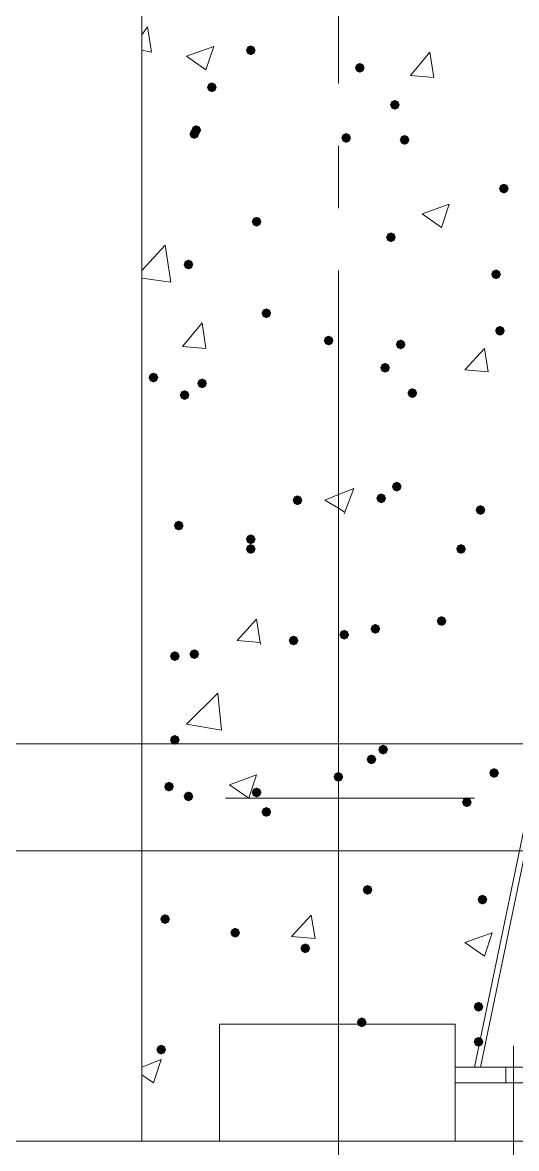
# Model space of a CAD drawing. Header units: millimetres. Extents: x 29 to 95071, y 20 to 67221.
# Drawn here: x 21604 to 22861, y 26638 to 29503 of the extents above; entities that cross this region are included whole.
import ezdxf

# ---------------------------------------------------------------- set-up
doc = ezdxf.new("R2010")
doc.units = ezdxf.units.MM

msp = doc.modelspace()

# ---------------------------------------------------------------- hatches: boundary and pattern name
h = msp.add_hatch(color=7)
h.dxf.hatch_style = 2
h.paths.add_polyline_path([(22184.8, 29419.5), (22176.1, 29423.1), (22172.5, 29431.9), (22176.1, 29440.6), (22184.8, 29444.3), (22193.6, 29440.6), (22197.2, 29431.9), (22193.6, 29423.1)])
h = msp.add_hatch(color=7)
h.dxf.hatch_style = 2
h.paths.add_polyline_path([(22462.4, 29374.9), (22453.7, 29378.5), (22450, 29387.3), (22453.7, 29396), (22462.4, 29399.7), (22471.2, 29396), (22474.8, 29387.3), (22471.2, 29378.5)])
h = msp.add_hatch(color=7)
h.dxf.hatch_style = 2
h.paths.add_polyline_path([(22085.7, 29325.3), (22077, 29329), (22073.3, 29337.7), (22077, 29346.5), (22085.7, 29350.1), (22094.5, 29346.5), (22098.1, 29337.7), (22094.5, 29329)])
h = msp.add_hatch(color=7)
h.dxf.hatch_style = 2
h.paths.add_polyline_path([(22551.6, 29280.7), (22542.9, 29284.3), (22539.2, 29293.1), (22542.9, 29301.8), (22551.6, 29305.5), (22560.4, 29301.8), (22564, 29293.1), (22560.4, 29284.3)])
h = msp.add_hatch(color=7)
h.dxf.hatch_style = 2
h.paths.add_polyline_path([(22041.1, 29206.4), (22032.4, 29210), (22028.7, 29218.7), (22032.4, 29227.5), (22041.1, 29231.1), (22049.9, 29227.5), (22053.5, 29218.7), (22049.9, 29210)])
h = msp.add_hatch(color=7)
h.dxf.hatch_style = 2
h.paths.add_polyline_path([(22046.1, 29216.3), (22037.3, 29219.9), (22033.7, 29228.7), (22037.3, 29237.4), (22046.1, 29241.1), (22054.8, 29237.4), (22058.5, 29228.7), (22054.8, 29219.9)])
h = msp.add_hatch(color=7)
h.dxf.hatch_style = 2
h.paths.add_polyline_path([(22427.7, 29196.4), (22419, 29200.1), (22415.3, 29208.8), (22419, 29217.6), (22427.7, 29221.2), (22436.5, 29217.6), (22440.1, 29208.8), (22436.5, 29200.1)])
h = msp.add_hatch(color=7)
h.dxf.hatch_style = 2
h.paths.add_polyline_path([(22576.4, 29191.5), (22567.7, 29195.1), (22564, 29203.9), (22567.7, 29212.6), (22576.4, 29216.3), (22585.2, 29212.6), (22588.8, 29203.9), (22585.2, 29195.1)])
h = msp.add_hatch(color=7)
h.dxf.hatch_style = 2
h.paths.add_polyline_path([(22829.2, 29067.6), (22820.4, 29071.2), (22816.8, 29080), (22820.4, 29088.7), (22829.2, 29092.4), (22837.9, 29088.7), (22841.6, 29080), (22837.9, 29071.2)])
h = msp.add_hatch(color=7)
h.dxf.hatch_style = 2
h.paths.add_polyline_path([(22199.7, 28983.3), (22191, 28987), (22187.3, 28995.7), (22191, 29004.5), (22199.7, 29008.1), (22208.5, 29004.5), (22212.1, 28995.7), (22208.5, 28987)])
h = msp.add_hatch(color=7)
h.dxf.hatch_style = 2
h.paths.add_polyline_path([(22541.7, 28943.7), (22533, 28947.3), (22529.3, 28956.1), (22533, 28964.8), (22541.7, 28968.4), (22550.5, 28964.8), (22554.1, 28956.1), (22550.5, 28947.3)])
h = msp.add_hatch(color=7)
h.dxf.hatch_style = 2
h.paths.add_polyline_path([(22026.2, 28874.3), (22017.5, 28877.9), (22013.8, 28886.7), (22017.5, 28895.4), (22026.2, 28899.1), (22035, 28895.4), (22038.6, 28886.7), (22035, 28877.9)])
h = msp.add_hatch(color=7)
h.dxf.hatch_style = 2
h.paths.add_polyline_path([(22809.4, 28849.5), (22800.6, 28853.1), (22797, 28861.9), (22800.6, 28870.6), (22809.4, 28874.3), (22818.1, 28870.6), (22821.8, 28861.9), (22818.1, 28853.1)])
h = msp.add_hatch(color=7)
h.dxf.hatch_style = 2
h.paths.add_polyline_path([(22224.5, 28750.4), (22215.7, 28754), (22212.1, 28762.7), (22215.7, 28771.5), (22224.5, 28775.1), (22233.2, 28771.5), (22236.9, 28762.7), (22233.2, 28754)])
h = msp.add_hatch(color=7)
h.dxf.hatch_style = 2
h.paths.add_polyline_path([(22819.3, 28705.7), (22810.5, 28709.4), (22806.9, 28718.1), (22810.5, 28726.9), (22819.3, 28730.5), (22828, 28726.9), (22831.7, 28718.1), (22828, 28709.4)])
h = msp.add_hatch(color=7)
h.dxf.hatch_style = 2
h.paths.add_polyline_path([(22383.1, 28681), (22374.4, 28684.6), (22370.7, 28693.4), (22374.4, 28702.1), (22383.1, 28705.7), (22391.9, 28702.1), (22395.5, 28693.4), (22391.9, 28684.6)])
h = msp.add_hatch(color=7)
h.dxf.hatch_style = 2
h.paths.add_polyline_path([(22566.5, 28671.1), (22557.7, 28674.7), (22554.1, 28683.4), (22557.7, 28692.2), (22566.5, 28695.8), (22575.2, 28692.2), (22578.9, 28683.4), (22575.2, 28674.7)])
h = msp.add_hatch(color=7)
h.dxf.hatch_style = 2
h.paths.add_polyline_path([(22526.8, 28611.6), (22518.1, 28615.2), (22514.5, 28624), (22518.1, 28632.7), (22526.8, 28636.4), (22535.6, 28632.7), (22539.2, 28624), (22535.6, 28615.2)])
h = msp.add_hatch(color=7)
h.dxf.hatch_style = 2
h.paths.add_polyline_path([(21937, 28586.8), (21928.3, 28590.4), (21924.6, 28599.2), (21928.3, 28607.9), (21937, 28611.6), (21945.8, 28607.9), (21949.4, 28599.2), (21945.8, 28590.4)])
h = msp.add_hatch(color=7)
h.dxf.hatch_style = 2
h.paths.add_polyline_path([(22060.9, 28571.9), (22052.2, 28575.6), (22048.5, 28584.3), (22052.2, 28593.1), (22060.9, 28596.7), (22069.7, 28593.1), (22073.3, 28584.3), (22069.7, 28575.6)])
h = msp.add_hatch(color=7)
h.dxf.hatch_style = 2
h.paths.add_polyline_path([(22016.3, 28542.2), (22007.6, 28545.8), (22003.9, 28554.6), (22007.6, 28563.3), (22016.3, 28567), (22025.1, 28563.3), (22028.7, 28554.6), (22025.1, 28545.8)])
h = msp.add_hatch(color=7)
h.dxf.hatch_style = 2
h.paths.add_polyline_path([(22596.2, 28547.1), (22587.5, 28550.8), (22583.8, 28559.5), (22587.5, 28568.3), (22596.2, 28571.9), (22605, 28568.3), (22608.6, 28559.5), (22605, 28550.8)])
h = msp.add_hatch(color=7)
h.dxf.hatch_style = 2
h.paths.add_polyline_path([(22556.6, 28309.2), (22547.8, 28312.9), (22544.2, 28321.6), (22547.8, 28330.4), (22556.6, 28334), (22565.3, 28330.4), (22569, 28321.6), (22565.3, 28312.9)])
h = msp.add_hatch(color=7)
h.dxf.hatch_style = 2
h.paths.add_polyline_path([(22303.8, 28274.5), (22295, 28278.2), (22291.4, 28286.9), (22295, 28295.7), (22303.8, 28299.3), (22312.6, 28295.7), (22316.2, 28286.9), (22312.6, 28278.2)])
h = msp.add_hatch(color=7)
h.dxf.hatch_style = 2
h.paths.add_polyline_path([(22516.9, 28279.5), (22508.2, 28283.1), (22504.5, 28291.9), (22508.2, 28300.6), (22516.9, 28304.3), (22525.7, 28300.6), (22529.3, 28291.9), (22525.7, 28283.1)])
h = msp.add_hatch(color=7)
h.dxf.hatch_style = 2
h.paths.add_polyline_path([(22769.7, 28249.7), (22761, 28253.4), (22757.3, 28262.1), (22761, 28270.9), (22769.7, 28274.5), (22778.5, 28270.9), (22782.1, 28262.1), (22778.5, 28253.4)])
h = msp.add_hatch(color=7)
h.dxf.hatch_style = 2
h.paths.add_polyline_path([(22001.5, 28210.1), (21992.7, 28213.7), (21989.1, 28222.5), (21992.7, 28231.2), (22001.5, 28234.9), (22010.2, 28231.2), (22013.8, 28222.5), (22010.2, 28213.7)])
h = msp.add_hatch(color=7)
h.dxf.hatch_style = 2
h.paths.add_polyline_path([(22184.8, 28175.4), (22176.1, 28179), (22172.5, 28187.8), (22176.1, 28196.5), (22184.8, 28200.2), (22193.6, 28196.5), (22197.2, 28187.8), (22193.6, 28179)])
h = msp.add_hatch(color=7)
h.dxf.hatch_style = 2
h.paths.add_polyline_path([(22184.8, 28150.6), (22176.1, 28154.3), (22172.5, 28163), (22176.1, 28171.8), (22184.8, 28175.4), (22193.6, 28171.8), (22197.2, 28163), (22193.6, 28154.3)])
h = msp.add_hatch(color=7)
h.dxf.hatch_style = 2
h.paths.add_polyline_path([(22720.1, 28150.6), (22711.4, 28154.3), (22707.8, 28163), (22711.4, 28171.8), (22720.1, 28175.4), (22728.9, 28171.8), (22732.5, 28163), (22728.9, 28154.3)])
h = msp.add_hatch(color=7)
h.dxf.hatch_style = 2
h.paths.add_polyline_path([(22670.6, 27967.2), (22661.8, 27970.9), (22658.2, 27979.6), (22661.8, 27988.4), (22670.6, 27992), (22679.3, 27988.4), (22683, 27979.6), (22679.3, 27970.9)])
h = msp.add_hatch(color=7)
h.dxf.hatch_style = 2
h.paths.add_polyline_path([(22502.1, 27947.4), (22493.3, 27951), (22489.7, 27959.8), (22493.3, 27968.5), (22502.1, 27972.2), (22510.8, 27968.5), (22514.5, 27959.8), (22510.8, 27951)])
h = msp.add_hatch(color=7)
h.dxf.hatch_style = 2
h.paths.add_polyline_path([(22293.9, 27917.7), (22285.1, 27921.3), (22281.5, 27930), (22285.1, 27938.8), (22293.9, 27942.4), (22302.6, 27938.8), (22306.3, 27930), (22302.6, 27921.3)])
h = msp.add_hatch(color=7)
h.dxf.hatch_style = 2
h.paths.add_polyline_path([(22422.8, 27932.5), (22414, 27936.2), (22410.4, 27944.9), (22414, 27953.7), (22422.8, 27957.3), (22431.5, 27953.7), (22435.1, 27944.9), (22431.5, 27936.2)])
h = msp.add_hatch(color=7)
h.dxf.hatch_style = 2
h.paths.add_polyline_path([(22041.1, 27883), (22032.4, 27886.6), (22028.7, 27895.4), (22032.4, 27904.1), (22041.1, 27907.7), (22049.9, 27904.1), (22053.5, 27895.4), (22049.9, 27886.6)])
h = msp.add_hatch(color=7)
h.dxf.hatch_style = 2
h.paths.add_polyline_path([(21991.5, 27878), (21982.8, 27881.6), (21979.1, 27890.4), (21982.8, 27899.1), (21991.5, 27902.8), (22000.3, 27899.1), (22003.9, 27890.4), (22000.3, 27881.6)])
h = msp.add_hatch(color=7)
h.dxf.hatch_style = 2
h.paths.add_polyline_path([(21991.5, 27664.9), (21982.8, 27668.5), (21979.1, 27677.3), (21982.8, 27686), (21991.5, 27689.7), (22000.3, 27686), (22003.9, 27677.3), (22000.3, 27668.5)])
h = msp.add_hatch(color=7)
h.dxf.hatch_style = 2
h.paths.add_polyline_path([(22521.9, 27640.1), (22513.1, 27643.7), (22509.5, 27652.5), (22513.1, 27661.2), (22521.9, 27664.9), (22530.6, 27661.2), (22534.3, 27652.5), (22530.6, 27643.7)])
h = msp.add_hatch(color=7)
h.dxf.hatch_style = 2
h.paths.add_polyline_path([(22492.1, 27615.3), (22483.4, 27618.9), (22479.8, 27627.7), (22483.4, 27636.4), (22492.1, 27640.1), (22500.9, 27636.4), (22504.5, 27627.7), (22500.9, 27618.9)])
h = msp.add_hatch(color=7)
h.dxf.hatch_style = 2
h.paths.add_polyline_path([(22407.9, 27570.7), (22399.1, 27574.3), (22395.5, 27583.1), (22399.1, 27591.8), (22407.9, 27595.5), (22416.6, 27591.8), (22420.3, 27583.1), (22416.6, 27574.3)])
h = msp.add_hatch(color=7)
h.dxf.hatch_style = 2
h.paths.add_polyline_path([(22804.4, 27580.6), (22795.7, 27584.3), (22792, 27593), (22795.7, 27601.8), (22804.4, 27605.4), (22813.2, 27601.8), (22816.8, 27593), (22813.2, 27584.3)])
h = msp.add_hatch(color=7)
h.dxf.hatch_style = 2
h.paths.add_polyline_path([(21976.7, 27545.9), (21967.9, 27549.6), (21964.3, 27558.3), (21967.9, 27567.1), (21976.7, 27570.7), (21985.4, 27567.1), (21989.1, 27558.3), (21985.4, 27549.6)])
h = msp.add_hatch(color=7)
h.dxf.hatch_style = 2
h.paths.add_polyline_path([(22026.2, 27521.1), (22017.5, 27524.8), (22013.8, 27533.5), (22017.5, 27542.3), (22026.2, 27545.9), (22035, 27542.3), (22038.6, 27533.5), (22035, 27524.8)])
h = msp.add_hatch(color=7)
h.dxf.hatch_style = 2
h.paths.add_polyline_path([(22199.7, 27531), (22191, 27534.7), (22187.3, 27543.4), (22191, 27552.2), (22199.7, 27555.8), (22208.5, 27552.2), (22212.1, 27543.4), (22208.5, 27534.7)])
h = msp.add_hatch(color=7)
h.dxf.hatch_style = 2
h.paths.add_polyline_path([(22224.5, 27481.5), (22215.7, 27485.1), (22212.1, 27493.9), (22215.7, 27502.6), (22224.5, 27506.3), (22233.2, 27502.6), (22236.9, 27493.9), (22233.2, 27485.1)])
h = msp.add_hatch(color=7)
h.dxf.hatch_style = 2
h.paths.add_polyline_path([(22735, 27506.3), (22726.3, 27509.9), (22722.6, 27518.7), (22726.3, 27527.4), (22735, 27531), (22743.8, 27527.4), (22747.4, 27518.7), (22743.8, 27509.9)])
h = msp.add_hatch(color=7)
h.dxf.hatch_style = 2
h.paths.add_polyline_path([(22482.2, 27283.2), (22473.5, 27286.9), (22469.8, 27295.6), (22473.5, 27304.4), (22482.2, 27308), (22491, 27304.4), (22494.6, 27295.6), (22491, 27286.9)])
h = msp.add_hatch(color=7)
h.dxf.hatch_style = 2
h.paths.add_polyline_path([(22774.7, 27258.4), (22765.9, 27262.1), (22762.3, 27270.8), (22765.9, 27279.6), (22774.7, 27283.2), (22783.4, 27279.6), (22787.1, 27270.8), (22783.4, 27262.1)])
h = msp.add_hatch(color=7)
h.dxf.hatch_style = 2
h.paths.add_polyline_path([(21966.8, 27208.9), (21958, 27212.5), (21954.4, 27221.3), (21958, 27230), (21966.8, 27233.7), (21975.5, 27230), (21979.1, 27221.3), (21975.5, 27212.5)])
h = msp.add_hatch(color=7)
h.dxf.hatch_style = 2
h.paths.add_polyline_path([(22145.2, 27174.2), (22136.4, 27177.8), (22132.8, 27186.6), (22136.4, 27195.3), (22145.2, 27199), (22153.9, 27195.3), (22157.6, 27186.6), (22153.9, 27177.8)])
h = msp.add_hatch(color=7)
h.dxf.hatch_style = 2
h.paths.add_polyline_path([(22323.6, 27134.5), (22314.9, 27138.2), (22311.2, 27146.9), (22314.9, 27155.7), (22323.6, 27159.3), (22332.4, 27155.7), (22336, 27146.9), (22332.4, 27138.2)])
h = msp.add_hatch(color=7)
h.dxf.hatch_style = 2
h.paths.add_polyline_path([(22764.8, 26985.8), (22756, 26989.5), (22752.4, 26998.2), (22756, 27007), (22764.8, 27010.6), (22773.5, 27007), (22777.1, 26998.2), (22773.5, 26989.5)])
h = msp.add_hatch(color=7)
h.dxf.hatch_style = 2
h.paths.add_polyline_path([(22467.4, 26946.2), (22458.6, 26949.8), (22455, 26958.6), (22458.6, 26967.3), (22467.4, 26971), (22476.1, 26967.3), (22479.8, 26958.6), (22476.1, 26949.8)])
h = msp.add_hatch(color=7)
h.dxf.hatch_style = 2
h.paths.add_polyline_path([(21956.8, 26876.8), (21948.1, 26880.4), (21944.5, 26889.2), (21948.1, 26897.9), (21956.8, 26901.6), (21965.6, 26897.9), (21969.2, 26889.2), (21965.6, 26880.4)])
h = msp.add_hatch(color=7)
h.dxf.hatch_style = 2
h.paths.add_polyline_path([(22764.8, 26896.6), (22756, 26900.2), (22752.4, 26909), (22756, 26917.8), (22764.8, 26921.4), (22773.5, 26917.8), (22777.1, 26909), (22773.5, 26900.2)])

# ---------------------------------------------------------------- linework, layer by layer
at = {"color": 7, "lineweight": 0}
for points in [[(21907.3, 26656.2), (21907.3, 32653.6)], [(22407.9, 29347.6), (22407.9, 30140.7)], [(21907.3, 29471.5), (21922.1, 29491.4)], [(21932.1, 29426.9), (21922.1, 29491.4)], [(21907.3, 29431.9), (21932.1, 29426.9)], [(22021.3, 29417), (22090.7, 29441.8)], [(22070.8, 29382.3), (22090.7, 29441.8)], [(22591.3, 29367.4), (22640.8, 29426.9)], [(22650.8, 29362.5), (22640.8, 29426.9)], [(22021.3, 29417), (22070.8, 29382.3)], [(22591.3, 29367.4), (22650.8, 29362.5)], [(22407.9, 29030.4), (22407.9, 29189)], [(22621, 29015.5), (22690.4, 29040.3)], [(22670.6, 28980.8), (22690.4, 29040.3)], [(22621, 29015.5), (22670.6, 28980.8)], [(21907.3, 28871.8), (21966.8, 28936.2)], [(21981.6, 28842.1), (21966.8, 28936.2)], [(21907.3, 28852), (21981.6, 28842.1)], [(22407.9, 28073.8), (22407.9, 28871.8)], [(22011.4, 28678.5), (22060.9, 28738)], [(22070.8, 28673.5), (22060.9, 28738)], [(22011.4, 28678.5), (22070.8, 28673.5)], [(22730.1, 28619), (22779.6, 28673.5)], [(22789.5, 28614.1), (22779.6, 28673.5)], [(22730.1, 28619), (22789.5, 28614.1)], [(22373.2, 28286.9), (22407.9, 28301.8), (22447.5, 28316.7)], [(22422.8, 28252.2), (22447.5, 28316.7)], [(22373.2, 28286.9), (22407.9, 28267.1), (22422.8, 28257.2)], [(22754.8, 26844.6), (23047.3, 28252.2)], [(22754.8, 26844.6), (23047.3, 28252.2)], [(22769.7, 26844.6), (23062.2, 28252.2)], [(22769.7, 26844.6), (23062.2, 28252.2)], [(22407.9, 28192.7), (22407.9, 23583.2)], [(22150.1, 27930), (22199.7, 27984.6)], [(22209.6, 27920.1), (22199.7, 27984.6)], [(22407.9, 27940), (22407.9, 23583.2)], [(22150.1, 27930), (22209.6, 27925.1)], [(22407.9, 27756.6), (22407.9, 27915.2)], [(22021.3, 27716.9), (22100.6, 27796.2), (22110.5, 27702)], [(22021.3, 27716.9), (22110.5, 27702)], [(20930.8, 27667.4), (22427.7, 27667.4)], [(20930.8, 27667.4), (22427.7, 27667.4)], [(22427.7, 27667.4), (24826.7, 27667.4)], [(22407.9, 26651.3), (22407.9, 27598)], [(22130.3, 27563.3), (22199.7, 27588)], [(22130.3, 27563.3), (22179.9, 27528.6)], [(22179.9, 27528.6), (22199.7, 27588)], [(22754.8, 27528.6), (22120.4, 27528.6)], [(20930.8, 27394.7), (22427.7, 27394.7)], [(22427.7, 27394.7), (24826.7, 27394.7)], [(22288.9, 27176.7), (22338.5, 27231.2)], [(22288.9, 27176.7), (22348.4, 27171.7), (22338.5, 27231.2)], [(22730.1, 27161.8), (22799.5, 27186.6)], [(22730.1, 27161.8), (22779.6, 27127.1)], [(22779.6, 27127.1), (22799.5, 27186.6)], [(22105.5, 26656.2), (22105.5, 26953.6), (22705.3, 26953.6)], [(22705.3, 26656.2), (22705.3, 26953.6)], [(22705.3, 26656.2), (22705.3, 26953.6)], [(22854, 26899.1), (22854, 26591.8)], [(22854, 26899.1), (22854, 26591.8)], [(21907.3, 26844.6), (21956.8, 26864.4)], [(21937, 26804.9), (21956.8, 26864.4)], [(22705.3, 26804.9), (22705.3, 26844.6), (23007.6, 26844.6), (23007.6, 26804.9)], [(22705.3, 26804.9), (22705.3, 26844.6), (23007.6, 26844.6), (23007.6, 26804.9)], [(22834.2, 26844.6), (22834.2, 26804.9)], [(22834.2, 26844.6), (22834.2, 26804.9)], [(21907.3, 26824.7), (21937, 26804.9)], [(23057.2, 26804.9), (22705.3, 26804.9)], [(26883.6, 26656.2), (3905.1, 26656.2)]]:
    msp.add_lwpolyline(points, dxfattribs=at)

doc.saveas('drawing.dxf')
